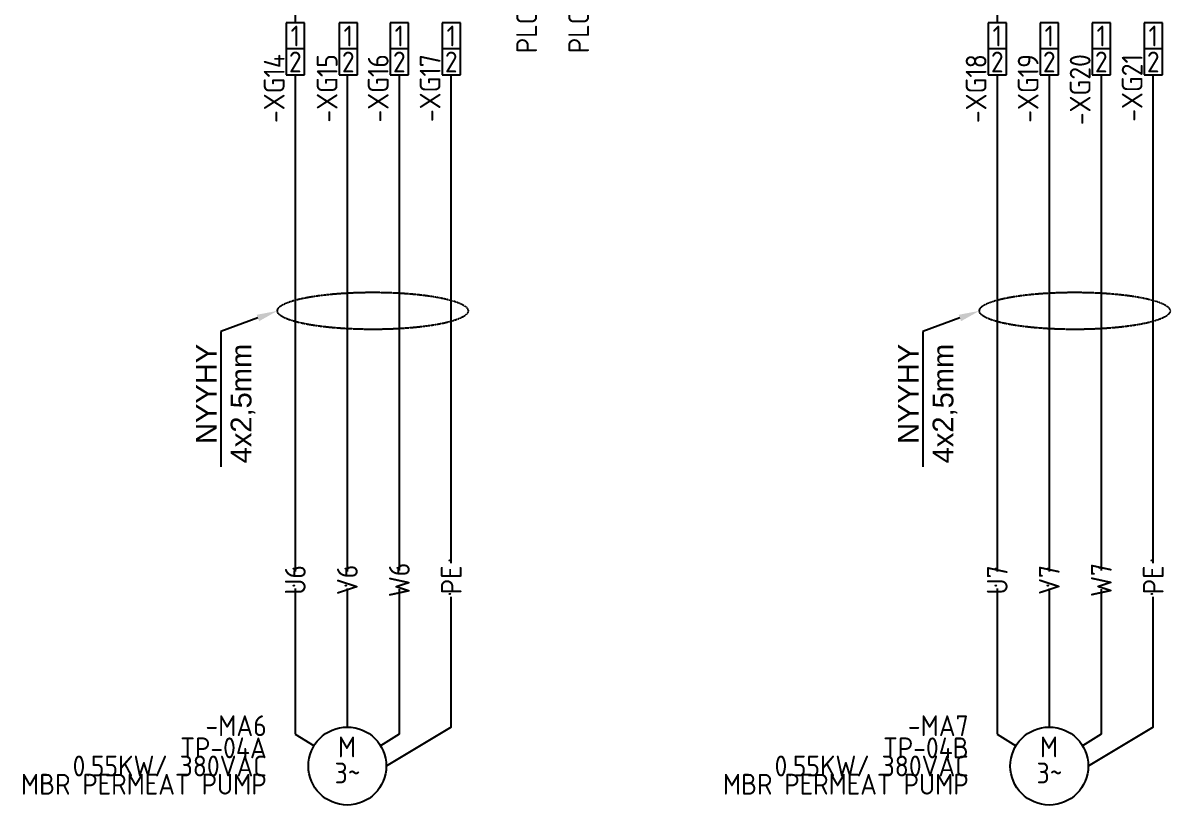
# Model space of a CAD drawing. Header units: millimetres. Extents: x 67033 to 212947, y 35102 to 335921.
# Drawn here: x 77033 to 78381, y 166234 to 167152 of the extents above; entities that cross this region are included whole.
import ezdxf
from ezdxf import colors
from ezdxf.entities.mleader import LeaderData, LeaderLine
from ezdxf.enums import TextEntityAlignment as Align
from ezdxf.math import Vec2, Vec3

# ---------------------------------------------------------------- set-up
doc = ezdxf.new("R2010")
doc.units = ezdxf.units.MM
doc.linetypes.add('DASHED', pattern=[0.75, 0.5, -0.25])
for name, color, linetype in [('DESC', 1, 'Continuous'), ('MISC', 2, 'Continuous'), ('RED_2.5mm^2', 1, 'Continuous'), ('SYMS', 7, 'Continuous'), ('TAGFIXED', 7, 'Continuous'), ('TAGS', 51, 'Continuous'), ('TERMS', 4, 'Continuous')]:
    doc.layers.add(name, color=color, linetype=linetype)
doc.styles.get("Standard").update_dxf_attribs({"font": 'arial.ttf'})
doc.styles.add('WD_IEC', font='isocp2.shx', dxfattribs={"width": 0.9, "height": 4})

# ---------------------------------------------------------------- blocks, each defined once
blk = doc.blocks.new('VSP1001')
for p, q in [((1.75, 5), (-1.75, 5)), ((-1.75, 5), (-1.75, -5)), ((1.75, -5), (1.75, 5)), ((1.75, 0), (-1.75, 0)), ((-1.75, -5), (1.75, -5))]:
    blk.add_line(p, q)
at = {"linetype": 'Continuous', "style": 'WD_IEC', "width": 0.9, "flags": 8}
blk.add_attdef('TERMDESC01', (-1, 6), '', height=2, rotation=90, dxfattribs=at)
blk.add_attdef('X2WIRE01', text='', height=2, rotation=90, dxfattribs=at).set_placement((1, 6), align=Align.TOP_LEFT)
at = {"style": 'WD_IEC'}
for tag, p in [('INST', (-4, 5)), ('LOC', (-4, 2)), ('TAG1', (-4, -1)), ('DESC1', (-4, -4.1)), ('DESC2', (-4, -7.85)), ('DESC3', (-4, -11.6))]:
    blk.add_attdef(tag, text='', height=2.5, dxfattribs=at).set_placement(p, align=Align.RIGHT)
at = {"style": 'WD_IEC', "width": 0.9, "flags": 1}
for tag, p in [('ACE_FLAG', (-0.5, 4.5)), ('X2TERM01', (0, 5)), ('CAT', (-0.96, 0.48)), ('MFG', (-0.88, 1.65)), ('ASSYCODE', (-1.03, -0.58)), ('FAMILY', (-1.03, -1.66)), ('X8TERM02', (0, -5))]:
    blk.add_attdef(tag, p, '', height=0.25, dxfattribs=at)
at = {"style": 'WD_IEC'}
for tag, p in [('TERM01', (0, 2.5)), ('TERM02', (0, -2.5))]:
    blk.add_attdef(tag, text='', height=2, dxfattribs=at).set_placement(p, align=Align.MIDDLE_CENTER)
at = {"linetype": 'Continuous', "style": 'WD_IEC', "width": 0.9, "flags": 8}
blk.add_attdef('TERMDESC02', text='', height=2, rotation=90, dxfattribs=at).set_placement((-1, -6), align=Align.RIGHT)
blk.add_attdef('X8WIRE02', text='', height=2, rotation=90, dxfattribs=at).set_placement((1, -6), align=Align.TOP_RIGHT)
blk = doc.blocks.new('VMO14')
blk.add_line((20, 7.5), (7.5, 0))
blk.add_circle((0, 0), 7.5)
at = {"style": 'WD_IEC'}
blk.add_attdef('TERM02', (-0.81, 7.4), '', height=2, rotation=90, dxfattribs=at)
for tag, p in [('INST', (-15.5, 12.75)), ('LOC', (-15.5, 9.25)), ('TAG1', (-15.5, 5.75)), ('DESC1', (-15.5, 1.5)), ('DESC2', (-15.5, -2)), ('DESC3', (-15.5, -5.5)), ('RATING1', (-15.5, -9)), ('RATING2', (-15.5, -12.5)), ('RATING3', (-15.5, -16))]:
    blk.add_attdef(tag, text='', height=2.5, dxfattribs=at).set_placement(p, align=Align.RIGHT)
for tag, p in [('TERM04', (19, 10)), ('TERM03', (9.66, 4.61)), ('TERM01', (-7.47, 4.61))]:
    blk.add_attdef(tag, text='', height=2, rotation=90, dxfattribs=at).set_placement(p, align=Align.RIGHT)
at = {"style": 'WD_IEC', "flags": 1}
for tag, p, height in [('MFG', (22.75, 9), 1.5), ('X2TERM02', (0, 7.5), 0.32), ('X2TERM04', (20, 7.5), 0.32), ('CAT', (22.75, 6.5), 1.5), ('X0TERM01', (-6.4, 3.9), 0.32), ('X0TERM03', (6.4, 3.9), 0.32), ('X4LINK', (-7.5, 0), 0.32), ('X1LINK', (7.5, 0), 0.32), ('ASSYCODE', (1, -9), 1), ('FAMILY', (1, -10.5), 1), ('CATDESC', (1, -12), 1)]:
    blk.add_attdef(tag, p, '', height=height, dxfattribs=at)
at = {"style": 'WD_IEC'}
for tag, p in [('M', (-0.06, 1.67)), ('3~', (0.05, -3.33))]:
    blk.add_attdef(tag, text='', height=2.5, dxfattribs=at).set_placement(p, align=Align.CENTER)
at = {"lineweight": 15, "style": 'WD_IEC'}
blk.add_attdef('XREF', text='', height=2.5, dxfattribs=at).set_placement((-15.5, -19.5), align=Align.RIGHT)
blk = doc.blocks.new('VT0_LGENERIC')
at = {"style": 'WD_IEC', "flags": 1}
for tag, p in [('X2TERM01', (0, 4)), ('X8TERM01', (0, -4))]:
    blk.add_attdef(tag, p, '', height=0.16, rotation=90, dxfattribs=at)
at = {"style": 'WD_IEC'}
blk.add_attdef('COLOR', text='', height=2.5, rotation=90, dxfattribs=at).set_placement((0, 0), align=Align.MIDDLE_CENTER)
for tag, p in [('X2_TINY_DOT_DONT_REMOVE', (0, 4)), ('X8_TINY_DOT_DONT_REMOVE', (0, -4))]:
    blk.add_attdef(tag, p, '', height=0.0001, rotation=90, dxfattribs=at)
blk = doc.blocks.new('PLCIOI1TV')
for p, q in [((-2, 9), (-2, -9)), ((-2, 9), (2, 9)), ((2, 9), (2, -9)), ((-2, 5.5), (2, 5.5)), ((-2, -9), (2, -9))]:
    blk.add_line(p, q)
at = {"style": 'WD_IEC', "width": 0.9}
blk.add_attdef('TERMDESC01', text='', height=2, rotation=90, dxfattribs=at).set_placement((2.25, 10), align=Align.TOP_LEFT)
at = {"style": 'WD_IEC', "width": 0.8}
for tag, p in [('INST', (-3.5, 6.5)), ('LOC', (-3.5, 3))]:
    blk.add_attdef(tag, text='', height=2.5, dxfattribs=at).set_placement(p, align=Align.RIGHT)
for tag, height, p in [('TERM01', 2, (0, 7.25)), ('TAGA01', 2.5, (0, 0))]:
    blk.add_attdef(tag, text='', height=height, rotation=90, dxfattribs=at).set_placement(p, align=Align.MIDDLE)
at = {"style": 'WD_IEC', "flags": 1}
blk.add_attdef('X2TERM01', text='', height=0.25, rotation=90, dxfattribs=at).set_placement((0, 9), align=Align.RIGHT)
at = {"style": 'WD_IEC', "width": 0.9}
blk.add_attdef('LINE1', text='', height=2.5, rotation=90, dxfattribs=at).set_placement((4.41, 1), align=Align.CENTER)
blk.add_attdef('LINE2', text='', height=2.5, rotation=90, dxfattribs=at).set_placement((5.02, 1), align=Align.TOP_CENTER)
at = {"style": 'WD_IEC'}
for tag, p in [('TAG1', (-3.5, -0.5)), ('XREF', (-3.5, -4.5))]:
    blk.add_attdef(tag, text='', height=2.5, dxfattribs=at).set_placement(p, align=Align.RIGHT)
at = {"linetype": 'Continuous', "style": 'WD_IEC', "flags": 9}
for tag, p in [('ASSYCODE', (-2.39, -1.18)), ('FAMILY', (-2.39, -7.68))]:
    blk.add_attdef(tag, text='', height=0.16, rotation=90, dxfattribs=at).set_placement(p, align=Align.CENTER)
at = {"style": 'WD_IEC'}
for tag, width, p in [('MFG', 0.8, (-7, -20)), ('DESC', 0.8, (-4, -20)), ('DESCA01', 0.9, (-0.5, -20)), ('DESCB01', 0.9, (2.5, -20)), ('DESCC01', 0.9, (5.5, -20)), ('DESCD01', 0.9, (8.5, -20)), ('DESCE01', 0.9, (11.5, -20)), ('CAT', 0.9, (-7, -27))]:
    blk.add_attdef(tag, text='', height=2.5, rotation=90, dxfattribs=dict(at, width=width)).set_placement(p, align=Align.RIGHT)

msp = doc.modelspace()

# ---------------------------------------------------------------- linework, layer by layer
at = {"linetype": 'DASHED'}
for centre in [(77444.3, 166814.3), (78269, 166814.3)]:
    msp.add_ellipse(centre, major_axis=(-112, 0), ratio=0.194696, dxfattribs=at)
at = {"layer": 'RED_2.5mm^2'}
for p, q in [((77353.3, 167605.1), (77353.3, 167152.3)), ((78178, 167605.1), (78178, 167152.3)), ((77353.3, 167091.2), (77353.3, 166714.4)), ((77414.4, 167091.2), (77414.4, 166714.4)), ((77475.5, 167091.2), (77475.5, 166714.4)), ((78178, 167091.2), (78178, 166714.4)), ((78239.1, 167091.2), (78239.1, 166714.4)), ((78300.2, 167091.2), (78300.2, 166714.4)), ((77353.3, 166714.4), (77353.3, 166508.4)), ((77414.4, 166714.4), (77414.4, 166508.4)), ((77475.5, 166714.4), (77475.5, 166509.3)), ((78178, 166714.4), (78178, 166508.4)), ((78239.1, 166714.4), (78239.1, 166508.4)), ((78300.2, 166714.4), (78300.2, 166509.3)), ((77353.3, 166488.5), (77353.3, 166317.1)), ((77414.4, 166488.5), (77414.4, 166325.7)), ((77475.5, 166487.5), (77475.5, 166317.1)), ((78178, 166488.5), (78178, 166317.1)), ((78239.1, 166488.5), (78239.1, 166325.7)), ((78300.2, 166487.5), (78300.2, 166317.1)), ((77353.3, 166317.1), (77375.3, 166303.7)), ((77475.5, 166317.1), (77453.5, 166303.7)), ((78178, 166317.1), (78200, 166303.7)), ((78300.2, 166317.1), (78278.2, 166303.7))]:
    msp.add_line(p, q, dxfattribs=at)
at = {"layer": 'RED_2.5mm^2', "color": 2}
for p, q in [((77536.5, 166518.1), (77536.5, 167091.2)), ((78361.3, 166518.1), (78361.3, 167091.2)), ((77536.5, 166325.7), (77536.5, 166478.7)), ((78361.3, 166325.7), (78361.3, 166478.7))]:
    msp.add_line(p, q, dxfattribs=at)

# ---------------------------------------------------------------- block references
at = {"layer": 'SYMS'}
ref = msp.add_blockref('PLCIOI1TV', (77658.7, 167223.1), dxfattribs=dict(at, xscale=6.107617336975006, yscale=6.107617336975006, zscale=6.107617336975006))
ref.add_attrib('TAGA01', 'I1+', dxfattribs={"layer": 'TAGS', "height": 24.43, "rotation": 90, "style": 'WD_IEC', "width": 0.8}).set_placement((77658.7, 167223.1), align=Align.MIDDLE)
ref.add_attrib('TAG1F', 'PLC-AO', dxfattribs={"layer": 'TAGFIXED', "height": 24.43, "rotation": 90, "style": 'WD_IEC'}).set_placement((77637.3, 167220), align=Align.RIGHT)
ref = msp.add_blockref('PLCIOI1TV', (77719.8, 167223.1), dxfattribs=dict(at, xscale=6.107617336975006, yscale=6.107617336975006, zscale=6.107617336975006))
ref.add_attrib('TAGA01', 'COM1', dxfattribs={"layer": 'TAGS', "height": 24.43, "rotation": 90, "style": 'WD_IEC', "width": 0.8}).set_placement((77719.8, 167223.1), align=Align.MIDDLE)
ref.add_attrib('TAG1F', 'PLC-AO', dxfattribs={"layer": 'TAGFIXED', "height": 24.43, "rotation": 90, "style": 'WD_IEC'}).set_placement((77698.4, 167220), align=Align.RIGHT)
ref = msp.add_blockref('VSP1001', (77353.3, 167121.8), dxfattribs=dict(at, xscale=6.107617336975006, yscale=6.107617336975006, zscale=6.107617336975006))
ref.add_attrib('TAG1', '-XG14', dxfattribs={"layer": 'TAGS', "height": 24.43, "rotation": 90, "style": 'WD_IEC'}).set_placement((77340.7, 167115.7), align=Align.RIGHT)
ref.add_attrib('TERM01', '1', dxfattribs={"layer": 'TERMS', "height": 24.4, "style": 'WD_IEC'}).set_placement((77353.3, 167137), align=Align.MIDDLE_CENTER)
ref.add_attrib('TERM02', '2', dxfattribs={"layer": 'TERMS', "height": 24.4, "style": 'WD_IEC'}).set_placement((77353.3, 167106.5), align=Align.MIDDLE_CENTER)
ref = msp.add_blockref('VSP1001', (77415.5, 167121.8), dxfattribs=dict(at, xscale=6.107617336975006, yscale=6.107617336975006, zscale=6.107617336975006))
ref.add_attrib('TAG1', '-XG15', dxfattribs={"layer": 'TAGS', "height": 24.43, "rotation": 90, "style": 'WD_IEC'}).set_placement((77402.9, 167115.7), align=Align.RIGHT)
ref.add_attrib('TERM01', '1', dxfattribs={"layer": 'TERMS', "height": 24.4, "style": 'WD_IEC'}).set_placement((77415.5, 167137), align=Align.MIDDLE_CENTER)
ref.add_attrib('TERM02', '2', dxfattribs={"layer": 'TERMS', "height": 24.4, "style": 'WD_IEC'}).set_placement((77415.5, 167106.5), align=Align.MIDDLE_CENTER)
ref = msp.add_blockref('VSP1001', (77475.5, 167121.8), dxfattribs=dict(at, xscale=6.107617336975006, yscale=6.107617336975006, zscale=6.107617336975006))
ref.add_attrib('TAG1', '-XG16', dxfattribs={"layer": 'TAGS', "height": 24.43, "rotation": 90, "style": 'WD_IEC'}).set_placement((77462.9, 167115.7), align=Align.RIGHT)
ref.add_attrib('TERM01', '1', dxfattribs={"layer": 'TERMS', "height": 24.4, "style": 'WD_IEC'}).set_placement((77475.5, 167137), align=Align.MIDDLE_CENTER)
ref.add_attrib('TERM02', '2', dxfattribs={"layer": 'TERMS', "height": 24.4, "style": 'WD_IEC'}).set_placement((77475.5, 167106.5), align=Align.MIDDLE_CENTER)
ref = msp.add_blockref('VSP1001', (77536.5, 167121.8), dxfattribs=dict(at, xscale=6.107617336975006, yscale=6.107617336975006, zscale=6.107617336975006))
ref.add_attrib('TAG1', '-XG17', dxfattribs={"layer": 'TAGS', "height": 24.43, "rotation": 90, "style": 'WD_IEC'}).set_placement((77523.9, 167115.7), align=Align.RIGHT)
ref.add_attrib('TERM01', '1', dxfattribs={"layer": 'TERMS', "height": 24.4, "style": 'WD_IEC'}).set_placement((77536.5, 167137), align=Align.MIDDLE_CENTER)
ref.add_attrib('TERM02', '2', dxfattribs={"layer": 'TERMS', "height": 24.4, "style": 'WD_IEC'}).set_placement((77536.5, 167106.5), align=Align.MIDDLE_CENTER)
ref = msp.add_blockref('VSP1001', (78178, 167121.8), dxfattribs=dict(at, xscale=6.107617336975006, yscale=6.107617336975006, zscale=6.107617336975006))
ref.add_attrib('TAG1', '-XG18', dxfattribs={"layer": 'TAGS', "height": 24.43, "rotation": 90, "style": 'WD_IEC'}).set_placement((78165.4, 167115.7), align=Align.RIGHT)
ref.add_attrib('TERM01', '1', dxfattribs={"layer": 'TERMS', "height": 24.4, "style": 'WD_IEC'}).set_placement((78178, 167137), align=Align.MIDDLE_CENTER)
ref.add_attrib('TERM02', '2', dxfattribs={"layer": 'TERMS', "height": 24.4, "style": 'WD_IEC'}).set_placement((78178, 167106.5), align=Align.MIDDLE_CENTER)
ref = msp.add_blockref('VSP1001', (78239.1, 167121.8), dxfattribs=dict(at, xscale=6.107617336975006, yscale=6.107617336975006, zscale=6.107617336975006))
ref.add_attrib('TAG1', '-XG19', dxfattribs={"layer": 'TAGS', "height": 24.43, "rotation": 90, "style": 'WD_IEC'}).set_placement((78226.5, 167115.7), align=Align.RIGHT)
ref.add_attrib('TERM01', '1', dxfattribs={"layer": 'TERMS', "height": 24.4, "style": 'WD_IEC'}).set_placement((78239.1, 167137), align=Align.MIDDLE_CENTER)
ref.add_attrib('TERM02', '2', dxfattribs={"layer": 'TERMS', "height": 24.4, "style": 'WD_IEC'}).set_placement((78239.1, 167106.5), align=Align.MIDDLE_CENTER)
ref = msp.add_blockref('VSP1001', (78300.2, 167121.8), dxfattribs=dict(at, xscale=6.107617336975006, yscale=6.107617336975006, zscale=6.107617336975006))
ref.add_attrib('TAG1', '-XG20', dxfattribs={"layer": 'TAGS', "height": 24.43, "rotation": 90, "style": 'WD_IEC'}).set_placement((78287.6, 167115.7), align=Align.RIGHT)
ref.add_attrib('TERM01', '1', dxfattribs={"layer": 'TERMS', "height": 24.4, "style": 'WD_IEC'}).set_placement((78300.2, 167137), align=Align.MIDDLE_CENTER)
ref.add_attrib('TERM02', '2', dxfattribs={"layer": 'TERMS', "height": 24.4, "style": 'WD_IEC'}).set_placement((78300.2, 167106.5), align=Align.MIDDLE_CENTER)
ref = msp.add_blockref('VSP1001', (78361.3, 167121.8), dxfattribs=dict(at, xscale=6.107617336975006, yscale=6.107617336975006, zscale=6.107617336975006))
ref.add_attrib('TAG1', '-XG21', dxfattribs={"layer": 'TAGS', "height": 24.43, "rotation": 90, "style": 'WD_IEC'}).set_placement((78348.7, 167115.7), align=Align.RIGHT)
ref.add_attrib('TERM01', '1', dxfattribs={"layer": 'TERMS', "height": 24.4, "style": 'WD_IEC'}).set_placement((78361.3, 167137), align=Align.MIDDLE_CENTER)
ref.add_attrib('TERM02', '2', dxfattribs={"layer": 'TERMS', "height": 24.4, "style": 'WD_IEC'}).set_placement((78361.3, 167106.5), align=Align.MIDDLE_CENTER)
ref = msp.add_blockref('VT0_LGENERIC', (77353.3, 166498.4), dxfattribs=dict(at, xscale=6.107617336975006, yscale=6.107617336975006, zscale=6.107617336975006))
ref.add_attrib('X8_TINY_DOT_DONT_REMOVE', '.', (77353.3, 166488.5), dxfattribs={"layer": 'MISC', "height": 24.4, "rotation": 90, "style": 'WD_IEC'})
ref.add_attrib('X2_TINY_DOT_DONT_REMOVE', '.', (77353.3, 166508.4), dxfattribs={"layer": 'MISC', "height": 24.4, "rotation": 90, "style": 'WD_IEC'})
ref.add_attrib('COLOR', 'U6', dxfattribs={"layer": 'MISC', "height": 24.43, "rotation": 90, "style": 'WD_IEC'}).set_placement((77353.3, 166498.4), align=Align.MIDDLE_CENTER)
ref = msp.add_blockref('VT0_LGENERIC', (77414.4, 166498.4), dxfattribs=dict(at, xscale=6.107617336975006, yscale=6.107617336975006, zscale=6.107617336975006))
ref.add_attrib('X8_TINY_DOT_DONT_REMOVE', '.', (77414.4, 166488.5), dxfattribs={"layer": 'MISC', "height": 24.4, "rotation": 90, "style": 'WD_IEC'})
ref.add_attrib('X2_TINY_DOT_DONT_REMOVE', '.', (77414.4, 166508.4), dxfattribs={"layer": 'MISC', "height": 24.4, "rotation": 90, "style": 'WD_IEC'})
ref.add_attrib('COLOR', 'V6', dxfattribs={"layer": 'MISC', "height": 24.43, "rotation": 90, "style": 'WD_IEC'}).set_placement((77414.4, 166498.4), align=Align.MIDDLE_CENTER)
ref = msp.add_blockref('VT0_LGENERIC', (77475.5, 166498.4), dxfattribs=dict(at, xscale=6.107617336975006, yscale=6.107617336975006, zscale=6.107617336975006))
ref.add_attrib('X8_TINY_DOT_DONT_REMOVE', '.', (77475.5, 166487.5), dxfattribs={"layer": 'MISC', "height": 24.4, "rotation": 90, "style": 'WD_IEC'})
ref.add_attrib('X2_TINY_DOT_DONT_REMOVE', '.', (77475.5, 166509.3), dxfattribs={"layer": 'MISC', "height": 24.4, "rotation": 90, "style": 'WD_IEC'})
ref.add_attrib('COLOR', 'W6', dxfattribs={"layer": 'MISC', "height": 24.43, "rotation": 90, "style": 'WD_IEC'}).set_placement((77475.5, 166498.4), align=Align.MIDDLE_CENTER)
at = {"layer": 'SYMS', "color": 2}
ref = msp.add_blockref('VT0_LGENERIC', (77536.5, 166498.4), dxfattribs=dict(at, xscale=6.107617336975006, yscale=6.107617336975006, zscale=6.107617336975006))
ref.add_attrib('X8_TINY_DOT_DONT_REMOVE', '.', (77536.5, 166478.7), dxfattribs={"layer": 'MISC', "height": 24.4, "rotation": 90, "style": 'WD_IEC'})
ref.add_attrib('X2_TINY_DOT_DONT_REMOVE', '.', (77536.5, 166518.1), dxfattribs={"layer": 'MISC', "height": 24.4, "rotation": 90, "style": 'WD_IEC'})
ref.add_attrib('COLOR', 'PE', dxfattribs={"layer": 'MISC', "height": 24.43, "rotation": 90, "style": 'WD_IEC'}).set_placement((77536.5, 166498.4), align=Align.MIDDLE_CENTER)
at = {"layer": 'SYMS'}
ref = msp.add_blockref('VT0_LGENERIC', (78178, 166498.4), dxfattribs=dict(at, xscale=6.107617336975006, yscale=6.107617336975006, zscale=6.107617336975006))
ref.add_attrib('X8_TINY_DOT_DONT_REMOVE', '.', (78178, 166488.5), dxfattribs={"layer": 'MISC', "height": 24.4, "rotation": 90, "style": 'WD_IEC'})
ref.add_attrib('X2_TINY_DOT_DONT_REMOVE', '.', (78178, 166508.4), dxfattribs={"layer": 'MISC', "height": 24.4, "rotation": 90, "style": 'WD_IEC'})
ref.add_attrib('COLOR', 'U7', dxfattribs={"layer": 'MISC', "height": 24.43, "rotation": 90, "style": 'WD_IEC'}).set_placement((78178, 166498.4), align=Align.MIDDLE_CENTER)
ref = msp.add_blockref('VT0_LGENERIC', (78239.1, 166498.4), dxfattribs=dict(at, xscale=6.107617336975006, yscale=6.107617336975006, zscale=6.107617336975006))
ref.add_attrib('X8_TINY_DOT_DONT_REMOVE', '.', (78239.1, 166488.5), dxfattribs={"layer": 'MISC', "height": 24.4, "rotation": 90, "style": 'WD_IEC'})
ref.add_attrib('X2_TINY_DOT_DONT_REMOVE', '.', (78239.1, 166508.4), dxfattribs={"layer": 'MISC', "height": 24.4, "rotation": 90, "style": 'WD_IEC'})
ref.add_attrib('COLOR', 'V7', dxfattribs={"layer": 'MISC', "height": 24.43, "rotation": 90, "style": 'WD_IEC'}).set_placement((78239.1, 166498.4), align=Align.MIDDLE_CENTER)
ref = msp.add_blockref('VT0_LGENERIC', (78300.2, 166498.4), dxfattribs=dict(at, xscale=6.107617336975006, yscale=6.107617336975006, zscale=6.107617336975006))
ref.add_attrib('X8_TINY_DOT_DONT_REMOVE', '.', (78300.2, 166487.5), dxfattribs={"layer": 'MISC', "height": 24.4, "rotation": 90, "style": 'WD_IEC'})
ref.add_attrib('X2_TINY_DOT_DONT_REMOVE', '.', (78300.2, 166509.3), dxfattribs={"layer": 'MISC', "height": 24.4, "rotation": 90, "style": 'WD_IEC'})
ref.add_attrib('COLOR', 'W7', dxfattribs={"layer": 'MISC', "height": 24.43, "rotation": 90, "style": 'WD_IEC'}).set_placement((78300.2, 166498.4), align=Align.MIDDLE_CENTER)
at = {"layer": 'SYMS', "color": 2}
ref = msp.add_blockref('VT0_LGENERIC', (78361.3, 166498.4), dxfattribs=dict(at, xscale=6.107617336975006, yscale=6.107617336975006, zscale=6.107617336975006))
ref.add_attrib('X8_TINY_DOT_DONT_REMOVE', '.', (78361.3, 166478.7), dxfattribs={"layer": 'MISC', "height": 24.4, "rotation": 90, "style": 'WD_IEC'})
ref.add_attrib('X2_TINY_DOT_DONT_REMOVE', '.', (78361.3, 166518.1), dxfattribs={"layer": 'MISC', "height": 24.4, "rotation": 90, "style": 'WD_IEC'})
ref.add_attrib('COLOR', 'PE', dxfattribs={"layer": 'MISC', "height": 24.43, "rotation": 90, "style": 'WD_IEC'}).set_placement((78361.3, 166498.4), align=Align.MIDDLE_CENTER)
at = {"layer": 'SYMS'}
ref = msp.add_blockref('VMO14', (77414.4, 166279.9), dxfattribs=dict(at, xscale=6.107617336975006, yscale=6.107617336975006, zscale=6.107617336975006))
ref.add_attrib('M', 'M', dxfattribs={"layer": 'MISC', "height": 24.4, "style": 'WD_IEC'}).set_placement((77414, 166290.1), align=Align.CENTER)
ref.add_attrib('3~', '3~', dxfattribs={"layer": 'MISC', "height": 24.43, "style": 'WD_IEC'}).set_placement((77414.7, 166259.5), align=Align.CENTER)
ref.add_attrib('DESC3', 'MBR PERMEAT PUMP', dxfattribs={"layer": 'DESC', "height": 24.43, "style": 'WD_IEC'}).set_placement((77319.7, 166246.3), align=Align.RIGHT)
ref.add_attrib('DESC2', '0.55KW/ 380VAC', dxfattribs={"layer": 'DESC', "height": 24.43, "style": 'WD_IEC'}).set_placement((77319.7, 166267.7), align=Align.RIGHT)
ref.add_attrib('DESC1', 'TP-04A', dxfattribs={"layer": 'DESC', "height": 24.43, "style": 'WD_IEC'}).set_placement((77319.7, 166289), align=Align.RIGHT)
ref.add_attrib('TAG1', '-MA6', dxfattribs={"layer": 'TAGS', "height": 24.43, "style": 'WD_IEC'}).set_placement((77319.7, 166315), align=Align.RIGHT)
ref = msp.add_blockref('VMO14', (78239.1, 166279.9), dxfattribs=dict(at, xscale=6.107617336975006, yscale=6.107617336975006, zscale=6.107617336975006))
ref.add_attrib('M', 'M', dxfattribs={"layer": 'MISC', "height": 24.4, "style": 'WD_IEC'}).set_placement((78238.8, 166290.1), align=Align.CENTER)
ref.add_attrib('3~', '3~', dxfattribs={"layer": 'MISC', "height": 24.43, "style": 'WD_IEC'}).set_placement((78239.4, 166259.5), align=Align.CENTER)
ref.add_attrib('DESC3', 'MBR PERMEAT PUMP', dxfattribs={"layer": 'DESC', "height": 24.43, "style": 'WD_IEC'}).set_placement((78144.4, 166246.3), align=Align.RIGHT)
ref.add_attrib('DESC2', '0.55KW/ 380VAC', dxfattribs={"layer": 'DESC', "height": 24.43, "style": 'WD_IEC'}).set_placement((78144.4, 166267.7), align=Align.RIGHT)
ref.add_attrib('DESC1', 'TP-04B', dxfattribs={"layer": 'DESC', "height": 24.43, "style": 'WD_IEC'}).set_placement((78144.4, 166289), align=Align.RIGHT)
ref.add_attrib('TAG1', '-MA7', dxfattribs={"layer": 'TAGS', "height": 24.43, "style": 'WD_IEC'}).set_placement((78144.4, 166315), align=Align.RIGHT)

# ---------------------------------------------------------------- leaders
ml = msp.add_multileader_mtext('Standard')
ml.set_content('NYYHY^J4x2,5mm', color=256)
ml.set_leader_properties()
ml.build(insert=Vec2(0, 0))
ml.multileader.update_dxf_attribs({"text_right_attachment_type": 6, "dogleg_length": 0.36, "arrow_head_size": 24.4})
ctx = ml.context
ctx.base_point, ctx.char_height, ctx.arrow_head_size, ctx.landing_gap_size, ctx.plane_origin, ctx.plane_x_axis, ctx.plane_y_axis = Vec3(77251.2, 166625.6), 24.43, 24.4, 12.2, Vec3(77332.3, 166814.3), Vec3(0, 1), Vec3(-1, 0)
ctx.right_attachment, ctx.text_align_type = 6, 2
notes = []
notes.append((ctx, [(0, (1, 1, 0), (77265.9, 166790), (0, -1), 2.2, [(0, [(77332.3, 166814.3)], 0, [])])]))
ctx.mtext.insert, ctx.mtext.text_direction, ctx.mtext.rotation, ctx.mtext.alignment, ctx.mtext.flow_direction = Vec3(77236.6, 166775.6), Vec3(0, 1), 1.570796, 3, 5
ml = msp.add_multileader_mtext('Standard')
ml.set_content('NYYHY^J4x2,5mm', color=256)
ml.set_leader_properties()
ml.build(insert=Vec2(0, 0))
ml.multileader.update_dxf_attribs({"text_right_attachment_type": 6, "dogleg_length": 0.36, "arrow_head_size": 24.4})
ctx = ml.context
ctx.base_point, ctx.char_height, ctx.arrow_head_size, ctx.landing_gap_size, ctx.plane_origin, ctx.plane_x_axis, ctx.plane_y_axis = Vec3(78075.9, 166625.6), 24.43, 24.4, 12.2, Vec3(78157, 166814.3), Vec3(0, 1), Vec3(-1, 0)
ctx.right_attachment, ctx.text_align_type = 6, 2
notes.append((ctx, [(0, (1, 1, 0), (78090.6, 166790), (0, -1), 2.2, [(0, [(78157, 166814.3)], 0, [])])]))
ctx.mtext.insert, ctx.mtext.text_direction, ctx.mtext.rotation, ctx.mtext.alignment, ctx.mtext.flow_direction = Vec3(78061.3, 166775.6), Vec3(0, 1), 1.570796, 3, 5
for ctx, leaders in notes:
    for number, flags, end, landing, length, lines in leaders:
        leader = LeaderData()
        leader.index, (leader.has_last_leader_line, leader.has_dogleg_vector, leader.attachment_direction) = number, flags
        leader.last_leader_point, leader.dogleg_vector, leader.dogleg_length = Vec3(end), Vec3(landing), length
        for number, points, colour, breaks in lines:
            line = LeaderLine()
            line.index, line.vertices, line.color, line.breaks = number, Vec3.list(points), colors.encode_raw_color(colour), breaks
            leader.lines.append(line)
        ctx.leaders.append(leader)

doc.saveas('drawing.dxf')
